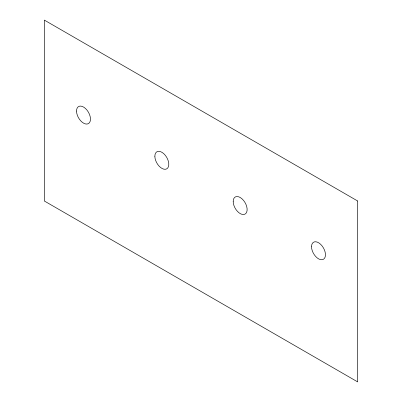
<?xml version="1.0" encoding="UTF-8"?>
<svg xmlns="http://www.w3.org/2000/svg" width="402" height="402" viewBox="0 0 402 402"><rect width="100%" height="100%" fill="white"/><g stroke="black" fill="none" stroke-linecap="round" stroke-linejoin="round"><path stroke-width="0.6" d="M357.664 201L44.336 20.1L44.336 201L357.664 381.9L357.664 201M311.525 246.722A9.859 5.693 60 0 0 321.982 259.732A9.859 5.693 60 0 0 321.982 245.788A9.859 5.693 60 0 0 311.525 246.722M233.195 201.497A9.859 5.693 60 0 0 243.652 214.507A9.859 5.693 60 0 0 243.652 200.563A9.859 5.693 60 0 0 233.195 201.497M154.86 156.272A9.859 5.693 60 0 0 165.317 169.282A9.859 5.693 60 0 0 165.317 155.338A9.859 5.693 60 0 0 154.86 156.272M76.531 111.047A9.859 5.693 60 0 0 86.988 124.057A9.859 5.693 60 0 0 86.988 110.113A9.859 5.693 60 0 0 76.531 111.047"/></g></svg>
